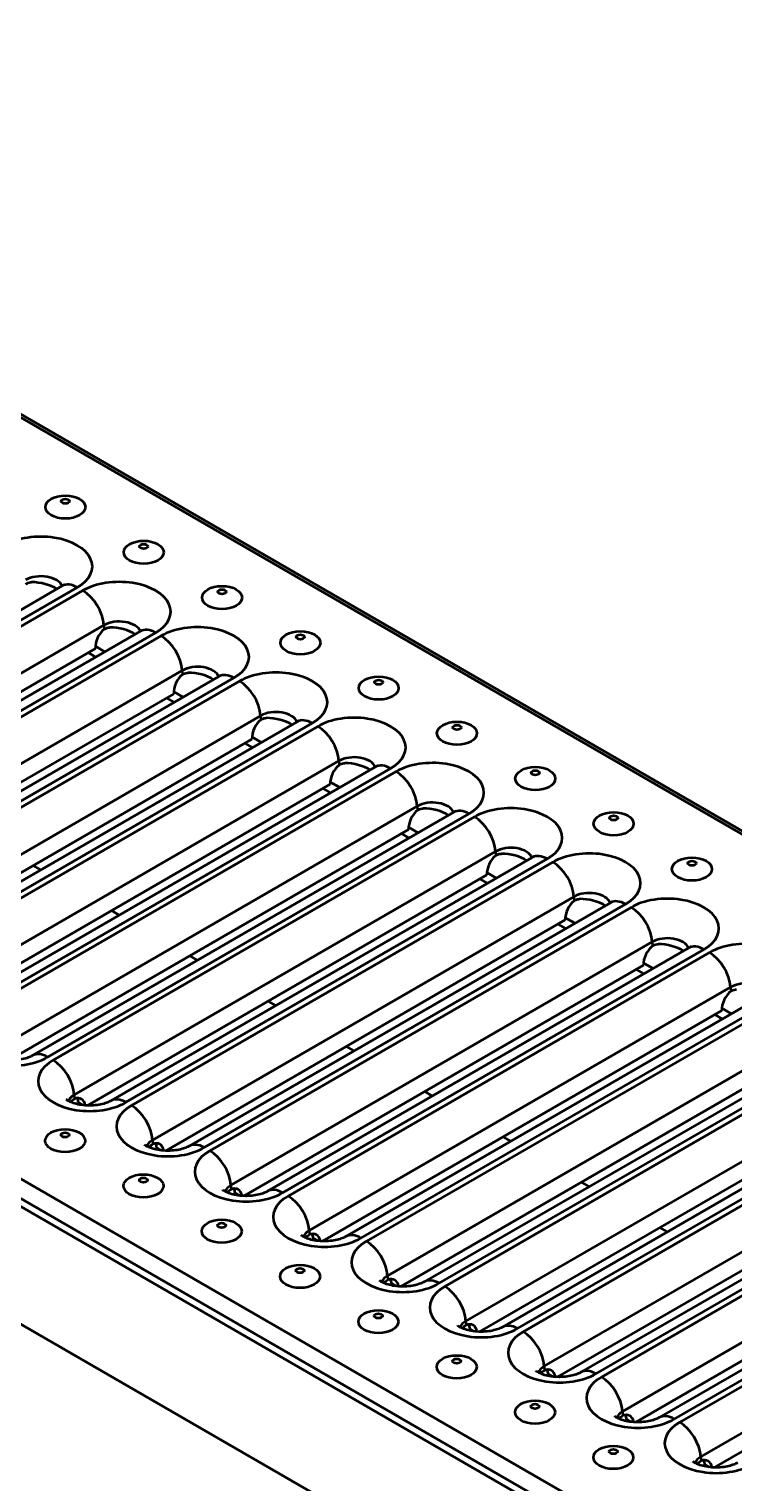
# Model space of a CAD drawing. Header units: millimetres. Extents: x 0 to 2100, y 0 to 1485.
# Drawn here: x 612.5 to 700.6, y 288.5 to 470.1 of the extents above; entities that cross this region are included whole.
import ezdxf

# ---------------------------------------------------------------- set-up
doc = ezdxf.new("R2010")
doc.units = ezdxf.units.MM
doc.header["$LTSCALE"] = 5
doc.layers.add('Sichtbare Kanten(DIN)', color=7, linetype='Continuous', lineweight=50)
doc.layers.add('Sichtbare tangentiale Kanten(DIN)', color=7, linetype='Continuous', lineweight=50)

msp = doc.modelspace()

# ---------------------------------------------------------------- linework, layer by layer
at = {"layer": 'Sichtbare Kanten(DIN)'}
for p, q in [((286.007, 609.89), (992.407, 202.05)), ((908.52, 151.467), (201.414, 559.715)), ((202.38, 560.164), (908.779, 152.324)), ((894.378, 144.935), (215.556, 536.853)), ((616.616, 400.547), (563.936, 370.133)), ((626.409, 394.893), (573.73, 364.479)), ((620.745, 392.732), (570.802, 363.897)), ((621.946, 392.316), (620.744, 393.01)), ((620.815, 391.664), (619.855, 392.218)), ((636.202, 389.239), (583.523, 358.824)), ((630.539, 387.077), (580.596, 358.243)), ((631.739, 386.662), (630.537, 387.356)), ((630.609, 386.009), (629.649, 386.563)), ((645.996, 383.585), (593.316, 353.17)), ((641.533, 381.008), (640.331, 381.702)), ((640.332, 381.423), (590.389, 352.588)), ((640.402, 380.355), (639.442, 380.909)), ((655.789, 377.93), (603.11, 347.516)), ((650.126, 375.769), (600.183, 346.934)), ((650.196, 374.701), (649.236, 375.255)), ((651.326, 375.354), (650.124, 376.048)), ((665.583, 372.276), (612.903, 341.862)), ((659.919, 370.115), (609.976, 341.28)), ((659.989, 369.047), (659.029, 369.601)), ((661.12, 369.699), (659.917, 370.393)), ((675.376, 366.622), (622.697, 336.207)), ((669.713, 364.46), (619.769, 335.626)), ((669.782, 363.392), (668.823, 363.947)), ((670.913, 364.045), (669.711, 364.739)), ((685.17, 360.968), (632.49, 330.553)), ((679.506, 358.806), (629.563, 329.971)), ((679.576, 357.738), (678.616, 358.292)), ((680.707, 358.391), (679.504, 359.085)), ((694.963, 355.313), (642.284, 324.899)), ((689.299, 353.152), (639.356, 324.317)), ((689.369, 352.084), (688.409, 352.638)), ((690.5, 352.737), (689.298, 353.431)), ((704.756, 349.659), (652.077, 319.245)), ((699.093, 347.498), (649.15, 318.663)), ((700.293, 347.082), (699.091, 347.777)), ((699.163, 346.43), (698.203, 346.984)), ((714.55, 344.005), (661.87, 313.59)), ((708.886, 341.843), (658.943, 313.009)), ((724.343, 338.351), (671.664, 307.936)), ((718.68, 336.189), (668.737, 307.354)), ((619.168, 335.671), (618.625, 335.985)), ((734.137, 332.696), (681.457, 302.282)), ((628.961, 330.017), (628.418, 330.33)), ((728.473, 330.535), (678.53, 301.7)), ((743.93, 327.042), (691.251, 296.628)), ((638.754, 324.363), (638.212, 324.676)), ((738.267, 324.881), (688.323, 296.046)), ((648.548, 318.709), (648.005, 319.022)), ((748.06, 319.226), (698.117, 290.392)), ((658.341, 313.054), (657.799, 313.368)), ((668.135, 307.4), (667.592, 307.713)), ((677.928, 301.746), (677.386, 302.059)), ((687.722, 296.092), (687.179, 296.405)), ((697.515, 290.437), (696.972, 290.751))]:
    msp.add_line(p, q, dxfattribs=at)
for centre in [(616.998, 410.409), (626.791, 404.754), (636.585, 399.1), (646.378, 393.446), (656.172, 387.792), (665.965, 382.137), (675.758, 376.483), (685.552, 370.829), (695.345, 365.175), (616.962, 331.229), (626.756, 325.575), (636.549, 319.92), (646.343, 314.266), (656.136, 308.612), (665.93, 302.958), (675.723, 297.303), (685.516, 291.649)]:
    msp.add_ellipse(centre, major_axis=(2.5, 0), ratio=0.5773503, dxfattribs=at)
for centre, major_axis, ratio, start_param, end_param in [((613.889, 399.849), (2.658, -0.556), 0.38606, 0.7684392, 2.0892526), ((622.16, 393.548), (0.855, 1.813), 0.6252357, 0.8587812, 2.3042497), ((623.682, 394.195), (2.658, -0.556), 0.38606, 0.7684392, 2.0892526), ((631.953, 387.894), (0.855, 1.813), 0.6252357, 0.8587812, 2.3042497), ((633.476, 388.541), (2.658, -0.556), 0.38606, 0.7684392, 2.0892526), ((641.747, 382.24), (0.855, 1.813), 0.6252357, 0.8587812, 2.3042497), ((643.269, 382.886), (2.658, -0.556), 0.38606, 0.7684392, 2.0892526), ((651.54, 376.585), (0.855, 1.813), 0.6252357, 0.8587812, 2.3042497), ((653.063, 377.232), (2.658, -0.556), 0.38606, 0.7684392, 2.0892526), ((661.333, 370.931), (0.855, 1.813), 0.6252357, 0.8587812, 2.3042497), ((662.856, 371.578), (2.658, -0.556), 0.38606, 0.7684392, 2.0892526), ((672.65, 365.924), (2.658, -0.556), 0.38606, 0.7684392, 2.0892526), ((671.127, 365.277), (0.855, 1.813), 0.6252357, 0.8587812, 2.3042497), ((680.92, 359.623), (0.855, 1.813), 0.6252357, 0.8587812, 2.3042497), ((682.443, 360.269), (2.658, -0.556), 0.38606, 0.7684392, 2.0892526), ((690.714, 353.968), (0.855, 1.813), 0.6252357, 0.8587812, 2.3042497), ((692.236, 354.615), (2.658, -0.556), 0.38606, 0.7684392, 2.0892526), ((700.507, 348.314), (0.855, 1.813), 0.6252357, 0.8587812, 2.3042497), ((618.094, 334.658), (-0.855, -1.813), 0.6252357, 2.4041357, 3.7497182), ((617.211, 335.168), (0.855, 1.813), 0.6252357, 5.4458424, 5.813139), ((627.887, 329.004), (-0.855, -1.813), 0.6252357, 2.4041357, 3.7497182), ((627.004, 329.514), (0.855, 1.813), 0.6252357, 5.4458424, 5.813139), ((637.681, 323.35), (-0.855, -1.813), 0.6252357, 2.4041357, 3.7497182), ((636.798, 323.86), (0.855, 1.813), 0.6252357, 5.4458424, 5.813139), ((647.474, 317.696), (-0.855, -1.813), 0.6252357, 2.4041357, 3.7497182), ((646.591, 318.205), (0.855, 1.813), 0.6252357, 5.4458424, 5.813139), ((657.268, 312.041), (-0.855, -1.813), 0.6252357, 2.4041357, 3.7497182), ((656.384, 312.551), (0.855, 1.813), 0.6252357, 5.4458424, 5.813139), ((667.061, 306.387), (-0.855, -1.813), 0.6252357, 2.4041357, 3.7497182), ((666.178, 306.897), (0.855, 1.813), 0.6252357, 5.4458424, 5.813139), ((676.854, 300.733), (-0.855, -1.813), 0.6252357, 2.4041357, 3.7497182), ((675.971, 301.243), (0.855, 1.813), 0.6252357, 5.4458424, 5.813139), ((686.648, 295.079), (-0.855, -1.813), 0.6252357, 2.4041357, 3.7497182), ((685.765, 295.588), (0.855, 1.813), 0.6252357, 5.4458424, 5.813139), ((696.441, 289.424), (-0.855, -1.813), 0.6252357, 2.4041357, 3.7497182), ((695.558, 289.934), (0.855, 1.813), 0.6252357, 5.4458424, 5.813139)]:
    msp.add_ellipse(centre, major_axis=major_axis, ratio=ratio, start_param=start_param, end_param=end_param, dxfattribs=at)
for points, knots in [([(612.067, 400.791), (612.076, 400.798), (612.086, 400.805), (612.106, 400.819), (612.117, 400.826), (612.147, 400.845), (612.165, 400.857), (612.223, 400.889), (612.263, 400.909), (612.411, 400.97), (612.525, 400.998), (612.68, 401.013), (612.719, 401.015), (612.759, 401.016)], [0, 0, 0, 0, 0.004080736, 0.004080736, 0.00866605, 0.00866605, 0.016351881, 0.016351881, 0.031890083, 0.031890083, 0.072800189, 0.072800189, 0.086303969, 0.086303969, 0.086303969, 0.086303969]), ([(616.864, 400.723), (616.864, 400.723), (616.864, 400.723), (616.864, 400.723), (616.845, 400.703), (616.762, 400.639), (616.699, 400.596), (616.616, 400.547)], [5.99254708, 5.99254708, 5.99254708, 5.99254708, 5.99378738, 5.99378738, 6.13848635, 6.13848635, 6.28318531, 6.28318531, 6.28318531, 6.28318531]), ([(621.86, 395.137), (621.923, 395.183), (621.989, 395.222), (622.171, 395.306), (622.294, 395.34), (622.465, 395.358), (622.508, 395.361), (622.552, 395.362)], [0.307076808, 0.307076808, 0.307076808, 0.307076808, 0.333701675, 0.333701675, 0.377383785, 0.377383785, 0.392023809, 0.392023809, 0.392023809, 0.392023809]), ([(626.657, 395.069), (626.657, 395.069), (626.657, 395.069), (626.657, 395.069), (626.638, 395.049), (626.556, 394.985), (626.493, 394.941), (626.409, 394.893)], [5.99254708, 5.99254708, 5.99254708, 5.99254708, 5.99378738, 5.99378738, 6.13848635, 6.13848635, 6.28318531, 6.28318531, 6.28318531, 6.28318531]), ([(631.654, 389.483), (631.663, 389.49), (631.673, 389.497), (631.693, 389.511), (631.704, 389.518), (631.733, 389.537), (631.752, 389.548), (631.81, 389.581), (631.85, 389.6), (631.998, 389.662), (632.111, 389.689), (632.267, 389.705), (632.306, 389.707), (632.345, 389.707)], [0, 0, 0, 0, 0.004080736, 0.004080736, 0.00866605, 0.00866605, 0.016351881, 0.016351881, 0.031890083, 0.031890083, 0.072800189, 0.072800189, 0.086303969, 0.086303969, 0.086303969, 0.086303969]), ([(636.451, 389.415), (636.451, 389.415), (636.451, 389.415), (636.451, 389.414), (636.431, 389.394), (636.349, 389.331), (636.286, 389.287), (636.202, 389.239)], [5.99254708, 5.99254708, 5.99254708, 5.99254708, 5.99378738, 5.99378738, 6.13848635, 6.13848635, 6.28318531, 6.28318531, 6.28318531, 6.28318531]), ([(641.447, 383.829), (641.456, 383.836), (641.466, 383.842), (641.486, 383.856), (641.497, 383.864), (641.527, 383.883), (641.546, 383.894), (641.603, 383.926), (641.643, 383.946), (641.792, 384.007), (641.905, 384.035), (642.061, 384.051), (642.1, 384.053), (642.139, 384.053)], [0, 0, 0, 0, 0.004080736, 0.004080736, 0.00866605, 0.00866605, 0.016351881, 0.016351881, 0.031890083, 0.031890083, 0.072800189, 0.072800189, 0.086303969, 0.086303969, 0.086303969, 0.086303969]), ([(646.244, 383.761), (646.244, 383.761), (646.244, 383.761), (646.244, 383.76), (646.225, 383.74), (646.143, 383.677), (646.08, 383.633), (645.996, 383.585)], [5.99254708, 5.99254708, 5.99254708, 5.99254708, 5.99378738, 5.99378738, 6.13848635, 6.13848635, 6.28318531, 6.28318531, 6.28318531, 6.28318531]), ([(651.24, 378.174), (651.25, 378.181), (651.259, 378.188), (651.28, 378.202), (651.291, 378.21), (651.32, 378.228), (651.339, 378.24), (651.397, 378.272), (651.437, 378.292), (651.585, 378.353), (651.698, 378.381), (651.854, 378.396), (651.893, 378.398), (651.932, 378.399)], [0, 0, 0, 0, 0.004080736, 0.004080736, 0.00866605, 0.00866605, 0.016351881, 0.016351881, 0.031890083, 0.031890083, 0.072800189, 0.072800189, 0.086303969, 0.086303969, 0.086303969, 0.086303969]), ([(656.038, 378.106), (656.038, 378.106), (656.038, 378.106), (656.037, 378.106), (656.018, 378.086), (655.936, 378.022), (655.873, 377.979), (655.789, 377.93)], [5.99254708, 5.99254708, 5.99254708, 5.99254708, 5.99378738, 5.99378738, 6.13848635, 6.13848635, 6.28318531, 6.28318531, 6.28318531, 6.28318531]), ([(661.034, 372.52), (661.043, 372.527), (661.053, 372.534), (661.073, 372.548), (661.084, 372.555), (661.114, 372.574), (661.133, 372.586), (661.19, 372.618), (661.23, 372.637), (661.378, 372.699), (661.492, 372.727), (661.648, 372.742), (661.686, 372.744), (661.726, 372.745)], [0, 0, 0, 0, 0.004080736, 0.004080736, 0.00866605, 0.00866605, 0.016351881, 0.016351881, 0.031890083, 0.031890083, 0.072800189, 0.072800189, 0.086303969, 0.086303969, 0.086303969, 0.086303969]), ([(665.831, 372.452), (665.831, 372.452), (665.831, 372.452), (665.831, 372.452), (665.812, 372.432), (665.729, 372.368), (665.667, 372.325), (665.583, 372.276)], [5.99254708, 5.99254708, 5.99254708, 5.99254708, 5.99378738, 5.99378738, 6.13848635, 6.13848635, 6.28318531, 6.28318531, 6.28318531, 6.28318531]), ([(670.827, 366.866), (670.837, 366.873), (670.846, 366.88), (670.867, 366.894), (670.878, 366.901), (670.907, 366.92), (670.926, 366.931), (670.984, 366.964), (671.024, 366.983), (671.172, 367.045), (671.285, 367.072), (671.441, 367.088), (671.48, 367.09), (671.519, 367.09)], [0, 0, 0, 0, 0.004080736, 0.004080736, 0.00866605, 0.00866605, 0.016351881, 0.016351881, 0.031890083, 0.031890083, 0.072800189, 0.072800189, 0.086303969, 0.086303969, 0.086303969, 0.086303969]), ([(675.625, 366.798), (675.625, 366.798), (675.625, 366.798), (675.624, 366.798), (675.605, 366.777), (675.523, 366.714), (675.46, 366.67), (675.376, 366.622)], [5.99254708, 5.99254708, 5.99254708, 5.99254708, 5.99378738, 5.99378738, 6.13848635, 6.13848635, 6.28318531, 6.28318531, 6.28318531, 6.28318531]), ([(680.621, 361.212), (680.63, 361.219), (680.64, 361.225), (680.66, 361.24), (680.671, 361.247), (680.701, 361.266), (680.719, 361.277), (680.777, 361.309), (680.817, 361.329), (680.965, 361.39), (681.079, 361.418), (681.234, 361.434), (681.273, 361.436), (681.313, 361.436)], [0, 0, 0, 0, 0.004080736, 0.004080736, 0.00866605, 0.00866605, 0.016351881, 0.016351881, 0.031890083, 0.031890083, 0.072800189, 0.072800189, 0.086303969, 0.086303969, 0.086303969, 0.086303969]), ([(685.418, 361.144), (685.418, 361.144), (685.418, 361.144), (685.418, 361.143), (685.399, 361.123), (685.316, 361.06), (685.253, 361.016), (685.17, 360.968)], [5.99254708, 5.99254708, 5.99254708, 5.99254708, 5.99378738, 5.99378738, 6.13848635, 6.13848635, 6.28318531, 6.28318531, 6.28318531, 6.28318531]), ([(690.414, 355.557), (690.424, 355.564), (690.433, 355.571), (690.454, 355.585), (690.464, 355.593), (690.494, 355.611), (690.513, 355.623), (690.571, 355.655), (690.61, 355.675), (690.759, 355.736), (690.872, 355.764), (691.028, 355.779), (691.067, 355.781), (691.106, 355.782)], [0, 0, 0, 0, 0.004080736, 0.004080736, 0.00866605, 0.00866605, 0.016351881, 0.016351881, 0.031890083, 0.031890083, 0.072800189, 0.072800189, 0.086303969, 0.086303969, 0.086303969, 0.086303969]), ([(695.211, 355.489), (695.211, 355.489), (695.211, 355.489), (695.211, 355.489), (695.192, 355.469), (695.11, 355.405), (695.047, 355.362), (694.963, 355.313)], [5.99254708, 5.99254708, 5.99254708, 5.99254708, 5.99378738, 5.99378738, 6.13848635, 6.13848635, 6.28318531, 6.28318531, 6.28318531, 6.28318531]), ([(700.208, 349.903), (700.217, 349.91), (700.227, 349.917), (700.247, 349.931), (700.258, 349.938), (700.287, 349.957), (700.306, 349.969), (700.364, 350.001), (700.404, 350.02), (700.552, 350.082), (700.665, 350.11), (700.821, 350.125), (700.86, 350.127), (700.899, 350.128)], [0, 0, 0, 0, 0.004080736, 0.004080736, 0.00866605, 0.00866605, 0.016351881, 0.016351881, 0.031890083, 0.031890083, 0.072800189, 0.072800189, 0.086303969, 0.086303969, 0.086303969, 0.086303969]), ([(612.903, 341.862), (612.794, 341.798), (612.648, 341.727), (612.284, 341.584), (612.061, 341.514), (611.547, 341.391), (611.253, 341.341), (610.626, 341.279), (610.291, 341.269), (609.627, 341.292), (609.299, 341.328), (608.699, 341.434), (608.426, 341.504), (607.973, 341.655), (607.787, 341.736), (607.514, 341.878), (607.42, 341.942), (607.322, 342.017), (607.303, 342.038), (607.303, 342.038)], [6.2831853, 6.2831853, 6.2831853, 6.2831853, 6.472231, 6.472231, 6.6769629, 6.6769629, 6.8983554, 6.8983554, 7.1311041, 7.1311041, 7.3661996, 7.3661996, 7.593437, 7.593437, 7.8044199, 7.8044199, 7.9971278, 7.9971278, 8.1446199, 8.1446199, 8.1446199, 8.1446199]), ([(622.697, 336.207), (622.587, 336.144), (622.442, 336.073), (622.078, 335.93), (621.854, 335.859), (621.341, 335.737), (621.047, 335.687), (620.419, 335.625), (620.084, 335.614), (619.421, 335.638), (619.092, 335.673), (618.493, 335.779), (618.22, 335.849), (617.766, 336.001), (617.581, 336.081), (617.308, 336.224), (617.214, 336.287), (617.116, 336.363), (617.096, 336.383), (617.096, 336.383)], [6.2831853, 6.2831853, 6.2831853, 6.2831853, 6.472231, 6.472231, 6.6769629, 6.6769629, 6.8983554, 6.8983554, 7.1311041, 7.1311041, 7.3661996, 7.3661996, 7.593437, 7.593437, 7.8044199, 7.8044199, 7.9971278, 7.9971278, 8.1446199, 8.1446199, 8.1446199, 8.1446199]), ([(617.685, 336.041), (617.716, 336.091), (617.75, 336.139), (617.856, 336.263), (617.934, 336.332), (618.039, 336.397), (618.059, 336.409), (618.09, 336.425), (618.101, 336.43), (618.118, 336.438), (618.124, 336.441), (618.136, 336.446), (618.142, 336.449), (618.148, 336.451)], [0.007864404, 0.007864404, 0.007864404, 0.007864404, 0.029389751, 0.029389751, 0.068905962, 0.068905962, 0.077693724, 0.077693724, 0.082516728, 0.082516728, 0.085093648, 0.085093648, 0.087568489, 0.087568489, 0.087568489, 0.087568489]), ([(632.49, 330.553), (632.381, 330.49), (632.235, 330.418), (631.871, 330.276), (631.648, 330.205), (631.134, 330.083), (630.84, 330.033), (630.212, 329.971), (629.878, 329.96), (629.214, 329.984), (628.886, 330.019), (628.286, 330.125), (628.013, 330.195), (627.56, 330.347), (627.374, 330.427), (627.101, 330.57), (627.007, 330.633), (626.909, 330.709), (626.89, 330.729), (626.89, 330.729)], [6.2831853, 6.2831853, 6.2831853, 6.2831853, 6.472231, 6.472231, 6.6769629, 6.6769629, 6.8983554, 6.8983554, 7.1311041, 7.1311041, 7.3661996, 7.3661996, 7.593437, 7.593437, 7.8044199, 7.8044199, 7.9971278, 7.9971278, 8.1446199, 8.1446199, 8.1446199, 8.1446199]), ([(627.478, 330.386), (627.51, 330.437), (627.544, 330.484), (627.649, 330.609), (627.727, 330.677), (627.833, 330.743), (627.852, 330.754), (627.883, 330.77), (627.895, 330.776), (627.912, 330.784), (627.918, 330.787), (627.93, 330.792), (627.935, 330.795), (627.941, 330.797)], [0.007864404, 0.007864404, 0.007864404, 0.007864404, 0.029389751, 0.029389751, 0.068905962, 0.068905962, 0.077693724, 0.077693724, 0.082516728, 0.082516728, 0.085093648, 0.085093648, 0.087568489, 0.087568489, 0.087568489, 0.087568489]), ([(642.284, 324.899), (642.174, 324.836), (642.029, 324.764), (641.665, 324.622), (641.441, 324.551), (640.928, 324.428), (640.634, 324.379), (640.006, 324.316), (639.671, 324.306), (639.008, 324.33), (638.679, 324.365), (638.079, 324.471), (637.807, 324.541), (637.353, 324.693), (637.168, 324.773), (636.895, 324.916), (636.801, 324.979), (636.703, 325.054), (636.683, 325.075), (636.683, 325.075)], [6.2831853, 6.2831853, 6.2831853, 6.2831853, 6.472231, 6.472231, 6.6769629, 6.6769629, 6.8983554, 6.8983554, 7.1311041, 7.1311041, 7.3661996, 7.3661996, 7.593437, 7.593437, 7.8044199, 7.8044199, 7.9971278, 7.9971278, 8.1446199, 8.1446199, 8.1446199, 8.1446199]), ([(637.272, 324.732), (637.303, 324.783), (637.337, 324.83), (637.443, 324.955), (637.52, 325.023), (637.626, 325.089), (637.646, 325.1), (637.677, 325.116), (637.688, 325.122), (637.705, 325.13), (637.711, 325.133), (637.723, 325.138), (637.729, 325.14), (637.735, 325.143)], [0.007864404, 0.007864404, 0.007864404, 0.007864404, 0.029389751, 0.029389751, 0.068905962, 0.068905962, 0.077693724, 0.077693724, 0.082516728, 0.082516728, 0.085093648, 0.085093648, 0.087568489, 0.087568489, 0.087568489, 0.087568489]), ([(652.077, 319.245), (651.967, 319.181), (651.822, 319.11), (651.458, 318.967), (651.235, 318.897), (650.721, 318.774), (650.427, 318.724), (649.799, 318.662), (649.464, 318.652), (648.801, 318.676), (648.473, 318.711), (647.873, 318.817), (647.6, 318.887), (647.147, 319.038), (646.961, 319.119), (646.688, 319.261), (646.594, 319.325), (646.496, 319.4), (646.477, 319.421), (646.477, 319.421)], [6.2831853, 6.2831853, 6.2831853, 6.2831853, 6.472231, 6.472231, 6.6769629, 6.6769629, 6.8983554, 6.8983554, 7.1311041, 7.1311041, 7.3661996, 7.3661996, 7.593437, 7.593437, 7.8044199, 7.8044199, 7.9971278, 7.9971278, 8.1446199, 8.1446199, 8.1446199, 8.1446199]), ([(647.065, 319.078), (647.096, 319.128), (647.131, 319.176), (647.236, 319.301), (647.314, 319.369), (647.42, 319.435), (647.439, 319.446), (647.47, 319.462), (647.481, 319.468), (647.499, 319.476), (647.505, 319.478), (647.516, 319.484), (647.522, 319.486), (647.528, 319.489)], [0.007864404, 0.007864404, 0.007864404, 0.007864404, 0.029389751, 0.029389751, 0.068905962, 0.068905962, 0.077693724, 0.077693724, 0.082516728, 0.082516728, 0.085093648, 0.085093648, 0.087568489, 0.087568489, 0.087568489, 0.087568489]), ([(661.87, 313.59), (661.761, 313.527), (661.615, 313.456), (661.252, 313.313), (661.028, 313.242), (660.514, 313.12), (660.22, 313.07), (659.593, 313.008), (659.258, 312.997), (658.594, 313.021), (658.266, 313.056), (657.666, 313.163), (657.394, 313.233), (656.94, 313.384), (656.755, 313.465), (656.482, 313.607), (656.387, 313.67), (656.29, 313.746), (656.27, 313.766), (656.27, 313.766)], [6.2831853, 6.2831853, 6.2831853, 6.2831853, 6.472231, 6.472231, 6.6769629, 6.6769629, 6.8983554, 6.8983554, 7.1311041, 7.1311041, 7.3661996, 7.3661996, 7.593437, 7.593437, 7.8044199, 7.8044199, 7.9971278, 7.9971278, 8.1446199, 8.1446199, 8.1446199, 8.1446199]), ([(656.859, 313.424), (656.89, 313.474), (656.924, 313.522), (657.03, 313.646), (657.107, 313.715), (657.213, 313.78), (657.233, 313.792), (657.264, 313.808), (657.275, 313.813), (657.292, 313.821), (657.298, 313.824), (657.31, 313.829), (657.316, 313.832), (657.322, 313.834)], [0.007864404, 0.007864404, 0.007864404, 0.007864404, 0.029389751, 0.029389751, 0.068905962, 0.068905962, 0.077693724, 0.077693724, 0.082516728, 0.082516728, 0.085093648, 0.085093648, 0.087568489, 0.087568489, 0.087568489, 0.087568489]), ([(671.664, 307.936), (671.554, 307.873), (671.409, 307.802), (671.045, 307.659), (670.821, 307.588), (670.308, 307.466), (670.014, 307.416), (669.386, 307.354), (669.051, 307.343), (668.388, 307.367), (668.059, 307.402), (667.46, 307.508), (667.187, 307.578), (666.734, 307.73), (666.548, 307.81), (666.275, 307.953), (666.181, 308.016), (666.083, 308.092), (666.063, 308.112), (666.063, 308.112)], [6.2831853, 6.2831853, 6.2831853, 6.2831853, 6.472231, 6.472231, 6.6769629, 6.6769629, 6.8983554, 6.8983554, 7.1311041, 7.1311041, 7.3661996, 7.3661996, 7.593437, 7.593437, 7.8044199, 7.8044199, 7.9971278, 7.9971278, 8.1446199, 8.1446199, 8.1446199, 8.1446199]), ([(666.652, 307.769), (666.683, 307.82), (666.717, 307.867), (666.823, 307.992), (666.901, 308.06), (667.007, 308.126), (667.026, 308.137), (667.057, 308.154), (667.068, 308.159), (667.085, 308.167), (667.091, 308.17), (667.103, 308.175), (667.109, 308.178), (667.115, 308.18)], [0.007864404, 0.007864404, 0.007864404, 0.007864404, 0.029389751, 0.029389751, 0.068905962, 0.068905962, 0.077693724, 0.077693724, 0.082516728, 0.082516728, 0.085093648, 0.085093648, 0.087568489, 0.087568489, 0.087568489, 0.087568489]), ([(681.457, 302.282), (681.348, 302.219), (681.202, 302.147), (680.838, 302.005), (680.615, 301.934), (680.101, 301.811), (679.807, 301.762), (679.18, 301.699), (678.845, 301.689), (678.181, 301.713), (677.853, 301.748), (677.253, 301.854), (676.98, 301.924), (676.527, 302.076), (676.341, 302.156), (676.068, 302.299), (675.974, 302.362), (675.876, 302.437), (675.857, 302.458), (675.857, 302.458)], [6.2831853, 6.2831853, 6.2831853, 6.2831853, 6.472231, 6.472231, 6.6769629, 6.6769629, 6.8983554, 6.8983554, 7.1311041, 7.1311041, 7.3661996, 7.3661996, 7.593437, 7.593437, 7.8044199, 7.8044199, 7.9971278, 7.9971278, 8.1446199, 8.1446199, 8.1446199, 8.1446199]), ([(676.446, 302.115), (676.477, 302.166), (676.511, 302.213), (676.616, 302.338), (676.694, 302.406), (676.8, 302.472), (676.82, 302.483), (676.851, 302.499), (676.862, 302.505), (676.879, 302.513), (676.885, 302.516), (676.897, 302.521), (676.903, 302.523), (676.908, 302.526)], [0.007864404, 0.007864404, 0.007864404, 0.007864404, 0.029389751, 0.029389751, 0.068905962, 0.068905962, 0.077693724, 0.077693724, 0.082516728, 0.082516728, 0.085093648, 0.085093648, 0.087568489, 0.087568489, 0.087568489, 0.087568489]), ([(691.251, 296.628), (691.141, 296.564), (690.996, 296.493), (690.632, 296.35), (690.408, 296.28), (689.895, 296.157), (689.601, 296.107), (688.973, 296.045), (688.638, 296.035), (687.975, 296.059), (687.646, 296.094), (687.047, 296.2), (686.774, 296.27), (686.32, 296.421), (686.135, 296.502), (685.862, 296.645), (685.768, 296.708), (685.67, 296.783), (685.65, 296.804), (685.65, 296.804)], [6.2831853, 6.2831853, 6.2831853, 6.2831853, 6.472231, 6.472231, 6.6769629, 6.6769629, 6.8983554, 6.8983554, 7.1311041, 7.1311041, 7.3661996, 7.3661996, 7.593437, 7.593437, 7.8044199, 7.8044199, 7.9971278, 7.9971278, 8.1446199, 8.1446199, 8.1446199, 8.1446199]), ([(686.239, 296.461), (686.27, 296.511), (686.304, 296.559), (686.41, 296.684), (686.488, 296.752), (686.593, 296.818), (686.613, 296.829), (686.644, 296.845), (686.655, 296.851), (686.672, 296.859), (686.678, 296.861), (686.69, 296.867), (686.696, 296.869), (686.702, 296.872)], [0.007864404, 0.007864404, 0.007864404, 0.007864404, 0.029389751, 0.029389751, 0.068905962, 0.068905962, 0.077693724, 0.077693724, 0.082516728, 0.082516728, 0.085093648, 0.085093648, 0.087568489, 0.087568489, 0.087568489, 0.087568489]), ([(701.044, 290.973), (700.935, 290.91), (700.789, 290.839), (700.425, 290.696), (700.202, 290.625), (699.688, 290.503), (699.394, 290.453), (698.766, 290.391), (698.432, 290.38), (697.768, 290.404), (697.44, 290.439), (696.84, 290.546), (696.567, 290.616), (696.114, 290.767), (695.928, 290.848), (695.655, 290.99), (695.561, 291.053), (695.463, 291.129), (695.444, 291.149), (695.444, 291.149)], [6.2831853, 6.2831853, 6.2831853, 6.2831853, 6.472231, 6.472231, 6.6769629, 6.6769629, 6.8983554, 6.8983554, 7.1311041, 7.1311041, 7.3661996, 7.3661996, 7.593437, 7.593437, 7.8044199, 7.8044199, 7.9971278, 7.9971278, 8.1446199, 8.1446199, 8.1446199, 8.1446199]), ([(696.032, 290.807), (696.064, 290.857), (696.098, 290.905), (696.203, 291.029), (696.281, 291.098), (696.387, 291.163), (696.406, 291.175), (696.437, 291.191), (696.449, 291.196), (696.466, 291.204), (696.472, 291.207), (696.484, 291.212), (696.489, 291.215), (696.495, 291.217)], [0.007864404, 0.007864404, 0.007864404, 0.007864404, 0.029389751, 0.029389751, 0.068905962, 0.068905962, 0.077693724, 0.077693724, 0.082516728, 0.082516728, 0.085093648, 0.085093648, 0.087568489, 0.087568489, 0.087568489, 0.087568489])]:
    msp.add_open_spline(points, degree=3, knots=knots, dxfattribs=at)
at = {"layer": 'Sichtbare tangentiale Kanten(DIN)'}
for p, q in [((991.782, 201.988), (285.382, 609.828)), ((203.005, 562.267), (909.404, 154.427)), ((565.811, 369.947), (618.49, 400.362)), ((619.183, 399.962), (566.503, 369.547)), ((569.144, 365.228), (621.823, 395.643)), ((575.604, 364.293), (628.283, 394.707)), ((628.976, 394.307), (576.297, 363.893)), ((621.823, 395.643), (621.86, 395.137)), ((578.937, 359.574), (631.617, 389.989)), ((585.397, 358.639), (638.077, 389.053)), ((631.617, 389.989), (631.654, 389.483)), ((638.77, 388.653), (586.09, 358.239)), ((588.731, 353.92), (641.41, 384.334)), ((595.191, 352.984), (647.87, 383.399)), ((641.41, 384.334), (641.447, 383.829)), ((648.563, 382.999), (595.883, 352.584)), ((598.524, 348.266), (651.204, 378.68)), ((651.204, 378.68), (651.24, 378.174)), ((604.984, 347.33), (657.664, 377.745)), ((658.356, 377.345), (605.677, 346.93)), ((608.318, 342.611), (660.997, 373.026)), ((660.997, 373.026), (661.034, 372.52)), ((614.778, 341.676), (667.457, 372.09)), ((668.15, 371.691), (615.47, 341.276)), ((618.111, 336.957), (670.791, 367.372)), ((670.791, 367.372), (670.827, 366.866)), ((613.941, 365.078), (612.981, 365.632)), ((624.571, 336.022), (677.251, 366.436)), ((677.943, 366.036), (625.264, 335.622)), ((627.905, 331.303), (680.584, 361.717)), ((680.584, 361.717), (680.621, 361.212)), ((623.735, 359.424), (622.775, 359.978)), ((634.365, 330.367), (687.044, 360.782)), ((687.737, 360.382), (635.057, 329.968)), ((633.528, 353.769), (632.568, 354.323)), ((637.698, 325.649), (690.377, 356.063)), ((644.158, 324.713), (696.837, 355.128)), ((697.53, 354.728), (644.851, 324.313)), ((690.377, 356.063), (690.414, 355.557)), ((647.491, 319.994), (700.171, 350.409)), ((653.951, 319.059), (706.631, 349.473)), ((707.324, 349.074), (654.644, 318.659)), ((700.171, 350.409), (700.208, 349.903)), ((643.321, 348.115), (642.362, 348.669)), ((657.285, 314.34), (709.964, 344.755)), ((663.745, 313.405), (716.424, 343.819)), ((717.117, 343.419), (664.437, 313.005)), ((653.115, 342.461), (652.155, 343.015)), ((667.078, 308.686), (719.758, 339.1)), ((673.538, 307.75), (726.218, 338.165)), ((618.111, 336.957), (618.148, 336.451)), ((662.908, 336.807), (661.948, 337.361)), ((726.91, 337.765), (674.231, 307.351)), ((676.872, 303.032), (729.551, 333.446)), ((683.332, 302.096), (736.011, 332.511)), ((627.905, 331.303), (627.941, 330.797)), ((672.702, 331.152), (671.742, 331.707)), ((736.704, 332.111), (684.024, 301.696)), ((686.665, 297.378), (739.345, 327.792)), ((637.698, 325.649), (637.735, 325.143)), ((682.495, 325.498), (681.535, 326.052)), ((693.125, 296.442), (745.805, 326.856)), ((746.497, 326.457), (693.818, 296.042)), ((696.459, 291.723), (749.138, 322.138)), ((647.491, 319.994), (647.528, 319.489)), ((692.289, 319.844), (691.329, 320.398)), ((657.285, 314.34), (657.322, 313.834)), ((667.078, 308.686), (667.115, 308.18)), ((676.872, 303.032), (676.908, 302.526)), ((686.665, 297.378), (686.702, 296.872)), ((696.459, 291.723), (696.495, 291.217))]:
    msp.add_line(p, q, dxfattribs=at)
for centre, major_axis in [((616.998, 411.136), (0.511, 0)), ((626.791, 405.482), (0.511, 0)), ((636.585, 399.828), (0.511, 0)), ((646.378, 394.173), (0.511, 0)), ((656.172, 388.519), (0.511, 0)), ((665.965, 382.865), (0.511, 0)), ((675.758, 377.211), (0.511, 0)), ((685.552, 371.556), (0.511, 0)), ((695.345, 365.902), (0.511, 0)), ((616.962, 331.956), (-0.511, 0)), ((626.756, 326.302), (-0.511, 0)), ((636.549, 320.648), (-0.511, 0)), ((646.343, 314.994), (-0.511, 0)), ((656.136, 309.339), (-0.511, 0)), ((665.93, 303.685), (-0.511, 0)), ((675.723, 298.031), (-0.511, 0)), ((685.516, 292.377), (-0.511, 0))]:
    msp.add_ellipse(centre, major_axis=major_axis, ratio=0.5773503, dxfattribs=at)
for centre, major_axis, start_param, end_param in [((613.94, 402.989), (6.435, 0), 5.4977871, 8.6393798), ((613.94, 400.195), (2.701, 0), 0.2141218, 2.3561945), ((618.49, 397.301), (-1.874, 3.247), 5.4977871, 6.2831853), ((623.733, 397.335), (6.435, 0), 5.4977871, 8.6393798), ((619.183, 396.901), (1.874, -3.247), 0.8726646, 2.3561945), ((623.733, 394.54), (2.701, 0), 0.2141218, 2.3561945), ((628.283, 391.646), (-1.874, 3.247), 5.4977871, 6.2831853), ((633.526, 391.68), (6.435, 0), 5.4977871, 8.6393798), ((628.976, 391.247), (1.874, -3.247), 0.8726646, 2.3561945), ((633.526, 388.886), (2.701, 0), 0.2141218, 2.3561945), ((638.077, 385.992), (-1.874, 3.247), 5.4977871, 6.2831853), ((643.32, 386.026), (6.435, 0), 5.4977871, 8.6393798), ((638.77, 385.592), (1.874, -3.247), 0.8726646, 2.3561945), ((643.32, 383.232), (2.701, 0), 0.2141218, 2.3561945), ((647.87, 380.338), (-1.874, 3.247), 5.4977871, 6.2831853), ((653.113, 380.372), (6.435, 0), 5.4977871, 8.6393798), ((648.563, 379.938), (1.874, -3.247), 0.8726646, 2.3561945), ((653.113, 377.578), (2.701, 0), 0.2141218, 2.3561945), ((657.664, 374.684), (-1.874, 3.247), 5.4977871, 6.2831853), ((662.907, 374.718), (6.435, 0), 5.4977871, 8.6393798), ((658.356, 374.284), (1.874, -3.247), 0.8726646, 2.3561945), ((662.907, 371.923), (2.701, 0), 0.2141218, 2.3561945), ((667.457, 369.029), (-1.874, 3.247), 5.4977871, 6.2831853), ((672.7, 369.063), (6.435, 0), 5.4977871, 8.6393798), ((668.15, 368.63), (1.874, -3.247), 0.8726646, 2.3561945), ((672.7, 366.269), (2.701, 0), 0.2141218, 2.3561945), ((682.494, 363.409), (6.435, 0), 5.4977871, 8.6393798), ((677.251, 363.375), (-1.874, 3.247), 5.4977871, 6.2831853), ((677.943, 362.975), (1.874, -3.247), 0.8726646, 2.3561945), ((682.494, 360.615), (2.701, 0), 0.2141218, 2.3561945), ((692.287, 357.755), (6.435, 0), 5.4977871, 8.6393798), ((687.044, 357.721), (-1.874, 3.247), 5.4977871, 6.2831853), ((687.737, 357.321), (1.874, -3.247), 0.8726646, 2.3561945), ((692.287, 354.961), (2.701, 0), 0.2141218, 2.3561945), ((702.08, 352.101), (6.435, 0), 5.4977871, 8.6393798), ((696.837, 352.067), (-1.874, 3.247), 5.4977871, 6.2831853), ((697.53, 351.667), (1.874, -3.247), 0.8726646, 2.3561945), ((702.08, 349.306), (2.701, 0), 0.2141218, 2.3561945), ((610.227, 344.303), (-6.435, 0), 5.4977871, 8.6393798), ((614.778, 338.615), (-1.874, 3.247), 5.4977871, 6.2831853), ((620.021, 338.649), (-6.435, 0), 5.4977871, 8.6393798), ((615.47, 338.215), (-1.874, 3.247), 4.0142573, 5.4977871), ((620.021, 335.855), (-2.701, 0), 5.4977871, 6.0688254), ((624.571, 332.961), (-1.874, 3.247), 5.4977871, 6.2831853), ((629.814, 332.995), (-6.435, 0), 5.4977871, 8.6393798), ((625.264, 332.561), (-1.874, 3.247), 4.0142573, 5.4977871), ((629.814, 330.2), (-2.701, 0), 5.4977871, 6.0688254), ((634.365, 327.306), (-1.874, 3.247), 5.4977871, 6.2831853), ((639.608, 327.34), (-6.435, 0), 5.4977871, 8.6393798), ((635.057, 326.907), (-1.874, 3.247), 4.0142573, 5.4977871), ((639.608, 324.546), (-2.701, 0), 5.4977871, 6.0688254), ((644.158, 321.652), (-1.874, 3.247), 5.4977871, 6.2831853), ((649.401, 321.686), (-6.435, 0), 5.4977871, 8.6393798), ((644.851, 321.252), (-1.874, 3.247), 4.0142573, 5.4977871), ((649.401, 318.892), (-2.701, 0), 5.4977871, 6.0688254), ((653.951, 315.998), (-1.874, 3.247), 5.4977871, 6.2831853), ((659.194, 316.032), (-6.435, 0), 5.4977871, 8.6393798), ((654.644, 315.598), (-1.874, 3.247), 4.0142573, 5.4977871), ((659.194, 313.238), (-2.701, 0), 5.4977871, 6.0688254), ((663.745, 310.344), (-1.874, 3.247), 5.4977871, 6.2831853), ((668.988, 310.378), (-6.435, 0), 5.4977871, 8.6393798), ((664.437, 309.944), (-1.874, 3.247), 4.0142573, 5.4977871), ((668.988, 307.583), (-2.701, 0), 5.4977871, 6.0688254), ((673.538, 304.69), (-1.874, 3.247), 5.4977871, 6.2831853), ((678.781, 304.723), (-6.435, 0), 5.4977871, 8.6393798), ((674.231, 304.29), (-1.874, 3.247), 4.0142573, 5.4977871), ((678.781, 301.929), (-2.701, 0), 5.4977871, 6.0688254), ((683.332, 299.035), (-1.874, 3.247), 5.4977871, 6.2831853), ((688.575, 299.069), (-6.435, 0), 5.4977871, 8.6393798), ((684.024, 298.635), (-1.874, 3.247), 4.0142573, 5.4977871), ((688.575, 296.275), (-2.701, 0), 5.4977871, 6.0688254), ((693.125, 293.381), (-1.874, 3.247), 5.4977871, 6.2831853), ((698.368, 293.415), (-6.435, 0), 5.4977871, 8.6393798), ((693.818, 292.981), (-1.874, 3.247), 4.0142573, 5.4977871), ((698.368, 290.621), (-2.701, 0), 5.4977871, 6.0688254)]:
    msp.add_ellipse(centre, major_axis=major_axis, ratio=0.5773503, start_param=start_param, end_param=end_param, dxfattribs=at)

doc.saveas('drawing.dxf')
